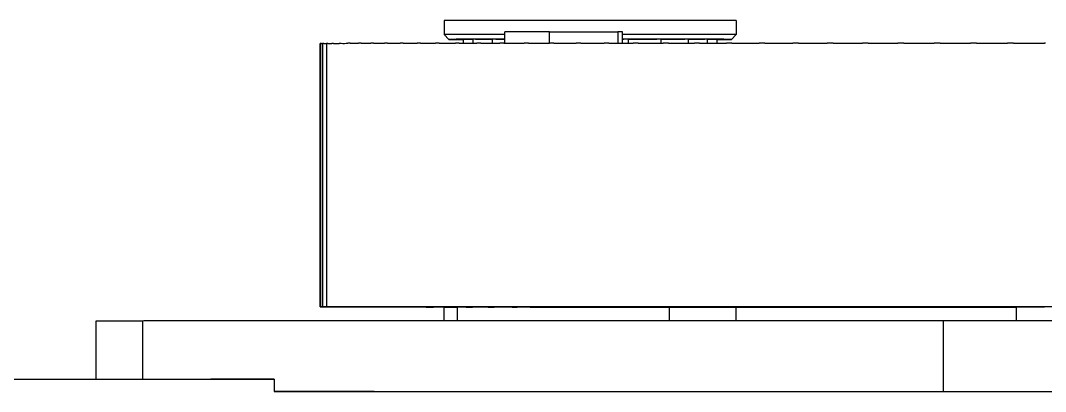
# Model space of a CAD drawing. Header units: inches. Extents: x 19 to 24202, y 17 to 31220.
# Drawn here: x 22832.9 to 23050.5, y 2905.1 to 2984 of the extents above; entities that cross this region are included whole.
import ezdxf

# ---------------------------------------------------------------- set-up
doc = ezdxf.new("R2010")
doc.units = ezdxf.units.IN
doc.header["$MEASUREMENT"] = 0

msp = doc.modelspace()

# ---------------------------------------------------------------- linework, layer by layer
at = {"color": 253}
for p, q in [((22922.865, 2983.954), (22922.865, 2980.954)), ((22984.865, 2983.954), (22984.865, 2980.954)), ((22923.865, 2979.954), (22922.865, 2980.954)), ((22926.885, 2979.955), (22926.885, 2979.116)), ((22928.96, 2979.956), (22928.96, 2979.116)), ((22933.036, 2979.957), (22933.036, 2979.117)), ((22935.705, 2979.118), (22935.705, 2981.567)), ((22945.225, 2979.12), (22945.225, 2981.569)), ((22945.225, 2981.569), (22959.735, 2981.568)), ((22959.735, 2981.568), (22959.735, 2979.122)), ((22960.705, 2979.122), (22960.705, 2981.567)), ((22961.994, 2979.122), (22961.994, 2979.959)), ((22968.947, 2979.123), (22968.947, 2979.958)), ((22974.695, 2979.124), (22974.695, 2979.957)), ((22978.771, 2979.125), (22978.771, 2979.956)), ((22980.846, 2979.125), (22980.846, 2979.955)), ((22983.865, 2979.954), (22984.865, 2980.954)), ((22896.512, 2923.098), (22896.512, 2979.098)), ((22896.593, 2979.099), (22896.593, 2923.099)), ((22897.031, 2979.101), (22897.031, 2923.101)), ((22897.836, 2979.102), (22897.836, 2923.102)), ((22896.768, 2923.097), (22896.768, 2923.098)), ((22897.39, 2923.095), (22897.39, 2923.096)), ((22898.378, 2923.094), (22898.378, 2923.095)), ((22899.729, 2923.092), (22899.729, 2923.093)), ((22901.441, 2923.091), (22901.441, 2923.092)), ((22903.51, 2923.089), (22903.51, 2923.091)), ((22905.931, 2923.088), (22905.931, 2923.089)), ((22908.699, 2923.087), (22908.699, 2923.088)), ((22911.809, 2923.085), (22911.809, 2923.086)), ((22915.254, 2923.084), (22915.254, 2923.085)), ((22919.026, 2923.083), (22919.026, 2923.084)), ((22922.994, 2923.083), (22922.865, 2922.954)), ((22922.865, 2920.135), (22922.865, 2922.954)), ((22923.117, 2923.081), (22923.117, 2923.082)), ((22925.705, 2920.135), (22925.705, 2923.081)), ((22927.519, 2923.08), (22927.519, 2923.081)), ((22932.222, 2923.079), (22932.222, 2923.08)), ((22937.216, 2923.078), (22937.216, 2923.079)), ((22942.491, 2923.077), (22942.491, 2923.078)), ((22948.035, 2923.076), (22948.035, 2923.077)), ((22953.836, 2923.075), (22953.836, 2923.076)), ((22959.883, 2923.074), (22959.883, 2923.075)), ((22966.161, 2923.073), (22966.161, 2923.074)), ((22970.705, 2920.145), (22970.705, 2923.073)), ((22972.659, 2923.072), (22972.659, 2923.073)), ((22979.361, 2923.071), (22979.361, 2923.072)), ((22984.748, 2923.071), (22984.865, 2922.954)), ((22984.865, 2920.148), (22984.865, 2922.954)), ((22986.254, 2923.071), (22986.254, 2923.071)), ((22993.323, 2923.07), (22993.323, 2923.07)), ((23000.552, 2923.069), (23000.552, 2923.07)), ((23007.927, 2923.069), (23007.927, 2923.069)), ((23015.432, 2923.068), (23015.432, 2923.069)), ((23023.05, 2923.068), (23023.05, 2923.068)), ((23030.765, 2923.067), (23030.765, 2923.068)), ((23038.561, 2923.067), (23038.561, 2923.067)), ((23044.365, 2920.158), (23044.365, 2923.126)), ((22848.865, 2920.066), (22848.865, 2907.685)), ((22858.865, 2920.066), (22848.865, 2920.066)), ((22858.865, 2907.685), (22858.865, 2920.107)), ((23028.865, 2920.158), (22907.996, 2920.131)), ((23158.865, 2920.158), (23028.865, 2920.158)), ((23028.865, 2905.158), (23028.865, 2920.158)), ((22886.73, 2907.685), (19045.058, 2907.685)), ((22873.307, 2907.685), (22873.307, 2907.721)), ((22873.307, 2907.721), (22886.73, 2907.721)), ((22886.73, 2907.726), (22886.73, 2905.126)), ((22886.73, 2905.126), (23238.865, 2905.126)), ((22907.996, 2905.131), (23028.865, 2905.158)), ((23028.865, 2905.158), (23158.865, 2905.158))]:
    msp.add_line(p, q, dxfattribs=at)
for centre, major_axis, start_param, end_param in [((22953.865, 2983.954), (31, 0), 6.283185, 9.4247777), ((22953.865, 2979.954), (-30, 0), 5.362594, 6.7357041), ((22953.865, 2980.954), (-31, 0), 5.3382831, 6.283369), ((22927.085, 2979.955), (-0.2, 0), 6.1527214, 6.2831853), ((22953.865, 2979.954), (-27.21, 0), 6.1280499, 6.1527214), ((22927.18, 2979.955), (-0.2, 0), 4.5484285, 6.1280499), ((22927.757, 2979.956), (3.34, 0), 4.5484285, 5.0805623), ((22929.16, 2979.956), (-0.2, 0), 5.867122, 6.2831853), ((22953.865, 2979.954), (27.21, 0), 2.700863, 2.7255345), ((22929.436, 2979.956), (-0.2, 0), 4.2628281, 5.8424475), ((22930.975, 2979.957), (3.34, 0), 4.2628281, 5.3774261), ((22933.236, 2979.957), (-0.2, 0), 5.5815227, 6.2831853), ((22953.865, 2979.954), (27.21, 0), 2.4152621, 2.4399336), ((22933.672, 2979.958), (-0.2, 0), 3.9772271, 5.5568482), ((22936.047, 2979.958), (3.34, 0), 3.9772271, 4.6098948), ((22948.205, 2981.567), (-12.5, 0), 4.9530618, 6.2831848), ((22948.205, 2981.567), (12.5, 0), 0, 0.3965029), ((22953.865, 2980.954), (31, 0), 6.2830016, 7.6315219), ((22953.865, 2979.954), (30, 0), 5.8306665, 7.6239752), ((22957.738, 2979.959), (3.34, 0), 5.8061521, 6.0187467), ((22961.155, 2979.959), (-0.2, 0), 4.4391254, 6.0187468), ((22953.865, 2979.954), (27.21, 0), 1.2728613, 1.2975327), ((22961.794, 2979.959), (0.2, 0), 6.2831547, 7.55603), ((22965.169, 2979.959), (-3.34, 0), 0.3158859, 2.5915548), ((22968.187, 2979.958), (-0.2, 0), 4.1535243, 5.7331443), ((22953.865, 2979.954), (27.21, 0), 0.9872619, 1.0119334), ((22968.747, 2979.958), (0.2, 0), 0.0000365, 0.9872858), ((22971.684, 2979.958), (3.34, 0), 3.7519802, 5.4475446), ((22974.058, 2979.958), (-0.2, 0), 3.8679233, 5.447545), ((22953.865, 2979.954), (27.21, 0), 0.7016626, 0.726334), ((22974.495, 2979.957), (0.2, 0), 0.0000602, 0.7017103), ((22976.756, 2979.957), (3.34, 0), 4.0473478, 5.161947), ((22978.294, 2979.956), (-0.2, 0), 3.5823223, 5.1619457), ((22953.865, 2979.954), (27.21, 0), 0.4160633, 0.4407347), ((22978.571, 2979.956), (0.2, 0), 6.2831501, 6.6992163), ((22979.973, 2979.956), (3.34, 0), 4.3442157, 4.8763494), ((22980.551, 2979.955), (0.2, 0), 0.1551354, 1.7347568), ((22953.865, 2979.954), (27.21, 0), 0.1304639, 0.1551354), ((22896.712, 2979.098), (-0.2, 0), 5.3489786, 6.2831853), ((22896.793, 2979.099), (-0.2, 0), 6.2511856, 6.2831853), ((23068.865, 2979.098), (-172.36, 0), 6.2460214, 6.2511856), ((22896.824, 2979.1), (-0.2, 0), 4.7214904, 6.2460214), ((22896.792, 2979.1), (3.34, 0), 4.7214904, 4.784148), ((22897.231, 2979.101), (-0.2, 0), 6.2049857, 6.2831853), ((23068.865, 2979.098), (-172.36, 0), 6.1998215, 6.2049857), ((22897.303, 2979.101), (-0.2, 0), 4.6752905, 6.1998215), ((22897.434, 2979.102), (3.34, 0), 4.6752906, 4.8328071), ((22898.036, 2979.102), (-0.2, 0), 6.1587858, 6.2831853), ((23068.865, 2979.098), (-172.36, 0), 6.1536216, 6.1587858), ((22898.148, 2979.102), (-0.2, 0), 4.6290907, 6.1536216), ((22898.443, 2979.103), (3.34, 0), 4.6290907, 4.881365), ((22899.205, 2979.104), (-0.2, 0), 6.1125859, 6.2831853), ((23068.865, 2979.098), (-172.36, 0), 6.1074217, 6.1125859), ((22899.358, 2979.104), (-0.2, 0), 4.5828908, 6.1074217), ((22899.815, 2979.105), (3.34, 0), 4.5828908, 4.9298305), ((22900.735, 2979.105), (-0.2, 0), 6.066386, 6.2831853), ((23068.865, 2979.098), (-172.36, 0), 6.0612218, 6.066386), ((22900.929, 2979.105), (-0.2, 0), 4.5366909, 6.0612218), ((22901.548, 2979.106), (3.34, 0), 4.5366909, 4.9782115), ((22902.625, 2979.107), (-0.2, 0), 6.0201861, 6.2831853), ((23068.865, 2979.098), (-172.36, 0), 6.0150219, 6.0201861), ((22902.858, 2979.107), (-0.2, 0), 4.490491, 6.015022), ((22903.638, 2979.107), (3.34, 0), 4.490491, 5.0265151), ((22904.87, 2979.108), (-0.2, 0), 5.9739862, 6.2831853), ((23068.865, 2979.098), (-172.36, 0), 5.9688221, 5.9739862), ((22905.142, 2979.108), (-0.2, 0), 4.4442911, 5.9688221), ((22906.08, 2979.109), (3.34, 0), 4.4442911, 5.0747477), ((22907.464, 2979.109), (-0.2, 0), 5.9277863, 6.2831853), ((23068.865, 2979.098), (-172.36, 0), 5.9226222, 5.9277863), ((22907.775, 2979.109), (-0.2, 0), 4.3980912, 5.9226222), ((22908.87, 2979.11), (3.34, 0), 4.3980912, 5.1229151), ((22910.403, 2979.111), (-0.2, 0), 5.8815864, 6.2831853), ((23068.865, 2979.098), (172.36, 0), 2.7348348, 2.7399989), ((22910.752, 2979.111), (-0.2, 0), 4.3518913, 5.8764223), ((22912.001, 2979.111), (3.34, 0), 4.3518913, 5.1710226), ((22913.68, 2979.112), (-0.2, 0), 5.8353865, 6.2831853), ((23068.865, 2979.098), (172.36, 0), 2.6886347, 2.6937989), ((22914.067, 2979.112), (-0.2, 0), 4.3056905, 5.8302194), ((22915.467, 2979.113), (3.34, 0), 4.3056905, 5.2190738), ((22917.288, 2979.113), (-0.2, 0), 5.7891866, 6.2831853), ((23068.865, 2979.098), (172.36, 0), 2.6424346, 2.6475987), ((22917.712, 2979.113), (-0.2, 0), 4.2594904, 5.7840195), ((22919.261, 2979.114), (3.34, 0), 4.2594903, 5.2670753), ((22921.22, 2979.115), (-0.2, 0), 5.7429867, 6.2831853), ((23068.865, 2979.098), (172.36, 0), 2.5962344, 2.6013986), ((22921.679, 2979.115), (-0.2, 0), 4.2132902, 5.7378197), ((22923.373, 2979.115), (3.34, 0), 4.2132902, 5.3150302), ((22925.467, 2979.116), (-0.2, 0), 5.6967869, 6.2831853), ((23068.865, 2979.098), (172.36, 0), 2.5500343, 2.5551984), ((22925.96, 2979.116), (-0.2, 0), 4.1670901, 5.6916198), ((22927.796, 2979.117), (3.34, 0), 4.1670901, 5.3629421), ((22930.019, 2979.117), (-0.2, 0), 5.650587, 6.2831853), ((23068.865, 2979.098), (172.36, 0), 2.5038341, 2.5089983), ((22930.547, 2979.117), (-0.2, 0), 4.1208899, 5.6454199), ((22932.521, 2979.118), (3.34, 0), 4.1208899, 5.4108145), ((22934.868, 2979.118), (-0.2, 0), 5.6043871, 6.2831853), ((23068.865, 2979.098), (172.36, 0), 2.457634, 2.4627981), ((22935.428, 2979.118), (-0.2, 0), 4.0746898, 5.59922), ((22937.536, 2979.119), (3.34, 0), 4.0746898, 5.4586506), ((22940.003, 2979.119), (-0.2, 0), 5.5581872, 6.2831853), ((23068.865, 2979.098), (172.36, 0), 2.4114338, 2.416598), ((22940.595, 2979.119), (-0.2, 0), 4.0284896, 5.5530201), ((22942.831, 2979.12), (3.34, 0), 4.0284896, 5.5064535), ((22945.413, 2979.12), (-0.2, 0), 5.5119873, 6.2831853), ((23068.865, 2979.098), (172.36, 0), 2.3652336, 2.3703978), ((22946.035, 2979.12), (-0.2, 0), 3.9822895, 5.5068202), ((22948.396, 2979.121), (3.34, 0), 3.9822894, 5.5542258), ((22951.087, 2979.121), (-0.2, 0), 5.4657874, 6.2831853), ((23068.865, 2979.098), (172.36, 0), 2.3190334, 2.3241976), ((22951.737, 2979.122), (-0.2, 0), 3.9360893, 5.4606203), ((22954.217, 2979.122), (3.34, 0), 3.9360893, 5.6019701), ((22957.012, 2979.122), (-0.2, 0), 5.4195875, 6.2831853), ((23068.865, 2979.098), (172.36, 0), 2.2728333, 2.2779974), ((22957.689, 2979.122), (-0.2, 0), 3.8898891, 5.4144204), ((22960.283, 2979.123), (3.34, 0), 3.8898891, 5.649689), ((22963.175, 2979.123), (-0.2, 0), 5.3733876, 6.2831853), ((23068.865, 2979.098), (172.36, 0), 2.2266331, 2.2317973), ((22963.879, 2979.123), (-0.2, 0), 3.8436889, 5.3682205), ((22966.581, 2979.124), (3.34, 0), 3.8436889, 5.6973846), ((22969.564, 2979.124), (-0.2, 0), 5.3271877, 6.2831853), ((23068.865, 2979.098), (172.36, 0), 2.1804329, 2.1855971), ((22970.292, 2979.124), (-0.2, 0), 3.7974888, 5.3220206), ((22973.097, 2979.125), (3.34, 0), 3.7974888, 5.7450592), ((22976.165, 2979.125), (-0.2, 0), 5.2809878, 6.2831853), ((23068.865, 2979.098), (172.36, 0), 2.1342328, 2.139397), ((22976.916, 2979.125), (-0.2, 0), 3.7512886, 5.2758207), ((22979.818, 2979.125), (3.34, 0), 3.7512886, 5.7927149), ((22982.964, 2979.126), (-0.2, 0), 5.2347879, 6.2831853), ((23068.865, 2979.098), (172.36, 0), 2.0880326, 2.0931968), ((22983.736, 2979.126), (-0.2, 0), 3.7050884, 5.2296208), ((22986.729, 2979.126), (3.34, 0), 3.7050884, 5.8403535), ((22989.946, 2979.126), (-0.2, 0), 5.188588, 6.2831853), ((23068.865, 2979.098), (172.36, 0), 2.0418325, 2.0469967), ((22990.738, 2979.127), (-0.2, 0), 3.6588883, 5.1834209), ((22993.814, 2979.127), (3.34, 0), 3.6588883, 5.8879771), ((22997.097, 2979.127), (-0.2, 0), 5.1423881, 6.2831853), ((23068.865, 2979.098), (172.36, 0), 1.9956324, 2.0007966), ((22997.906, 2979.127), (-0.2, 0), 3.6126882, 5.1372211), ((23001.06, 2979.127), (3.34, 0), 3.6126882, 5.9355874), ((23004.401, 2979.128), (-0.2, 0), 5.0961883, 6.2831853), ((23068.865, 2979.098), (172.36, 0), 1.9494315, 1.9545956), ((23005.226, 2979.128), (-0.2, 0), 3.5664881, 5.0910211), ((23008.451, 2979.128), (3.34, 0), 3.5664881, 5.9831861), ((23011.842, 2979.128), (-0.2, 0), 5.0499884, 6.2831853), ((23068.865, 2979.098), (172.36, 0), 1.9032316, 1.9083957), ((23012.682, 2979.128), (0.2, 0), 0.3787006, 1.9032316), ((23015.971, 2979.128), (-3.34, 0), 0.3787006, 2.8891878), ((23019.405, 2979.129), (-0.2, 0), 5.0037885, 6.2831853), ((23068.865, 2979.098), (172.36, 0), 1.8570317, 1.8621958), ((23020.257, 2979.129), (0.2, 0), 0.3325007, 1.8570317), ((23023.603, 2979.129), (-3.34, 0), 0.3325007, 2.9367686), ((23027.073, 2979.129), (-0.2, 0), 4.9575886, 6.2831853), ((23068.865, 2979.098), (172.36, 0), 1.8108318, 1.8159959), ((23027.936, 2979.129), (0.2, 0), 0.2863008, 1.8108318), ((23031.332, 2979.129), (-3.34, 0), 0.2863008, 2.9843427), ((23034.831, 2979.129), (-0.2, 0), 4.9113887, 6.2831853), ((23068.865, 2979.098), (172.36, 0), 1.7646319, 1.769796), ((23035.703, 2979.129), (0.2, 0), 0.2401009, 1.7646319), ((23039.142, 2979.13), (-3.34, 0), 0.2401009, 3.0319118), ((23042.662, 2979.13), (-0.2, 0), 4.8651888, 6.2831853), ((23068.865, 2979.098), (172.36, 0), 1.718432, 1.7235961), ((23043.541, 2979.13), (0.2, 0), 0.193901, 1.718432), ((23047.014, 2979.13), (-3.34, 0), 0.193901, 3.0794774), ((23050.548, 2979.13), (-0.2, 0), 4.8189889, 6.2831853), ((22896.712, 2923.098), (-0.2, 0), 4.7676903, 6.2922213), ((23068.865, 2923.098), (-172.36, 0), 0.009036, 0.0142001), ((22896.723, 2923.098), (-0.2, 0), 0.0142001, 1.5387311), ((23068.865, 2923.098), (-172.36, 0), 6.2460214, 6.2511856), ((22896.793, 2923.099), (-0.2, 0), 0.0319997, 1.4925312), ((22896.824, 2923.1), (-0.2, 0), 4.7214904, 6.2460214), ((22896.517, 2923.099), (3.34, 0), 4.7676903, 7.7757165), ((22896.609, 2923.097), (3.34, 0), 4.8138902, 7.8219164), ((22896.968, 2923.097), (-0.2, 0), 4.8138902, 6.3384212), ((23068.865, 2923.098), (-172.36, 0), 0.0552359, 0.0604), ((22897.019, 2923.096), (-0.2, 0), 0.0604, 1.584931), ((22896.792, 2923.1), (3.34, 0), 4.7214904, 7.7295166), ((22897.069, 2923.096), (3.34, 0), 4.8600901, 7.8681163), ((22897.231, 2923.101), (-0.2, 0), 0.0781988, 1.4463313), ((23068.865, 2923.098), (-172.36, 0), 6.1998215, 6.2049857), ((22897.303, 2923.101), (-0.2, 0), 4.6752906, 6.1998215), ((22897.434, 2923.102), (3.34, 0), 4.6752906, 7.6833167), ((22897.59, 2923.095), (-0.2, 0), 4.8600901, 6.3846211), ((23068.865, 2923.098), (-172.36, 0), 0.1014358, 0.1065999), ((22897.683, 2923.095), (-0.2, 0), 0.1065999, 1.6311309), ((22897.896, 2923.094), (3.34, 0), 4.90629, 7.9143162), ((22898.036, 2923.102), (-0.2, 0), 0.124399, 1.4001314), ((23068.865, 2923.098), (-172.36, 0), 6.1536216, 6.1587858), ((22898.148, 2923.102), (-0.2, 0), 4.6290907, 6.1536216), ((22898.443, 2923.103), (3.34, 0), 4.6290907, 7.6371168), ((22898.578, 2923.094), (-0.2, 0), 4.90629, 6.430821), ((23068.865, 2923.098), (-172.36, 0), 0.1476357, 0.1527998), ((22898.711, 2923.094), (-0.2, 0), 0.1527998, 1.6773308), ((22899.088, 2923.093), (3.34, 0), 4.9524899, 7.9605161), ((22899.205, 2923.104), (-0.2, 0), 0.1705994, 1.3539315), ((23068.865, 2923.098), (-172.36, 0), 6.1074217, 6.1125859), ((22899.358, 2923.104), (-0.2, 0), 4.5828908, 6.1074217), ((22899.815, 2923.105), (3.34, 0), 4.5828908, 7.590917), ((22899.929, 2923.092), (-0.2, 0), 4.9524899, 6.4770209), ((23068.865, 2923.098), (-172.36, 0), 0.1938356, 0.1989997), ((22900.103, 2923.092), (-0.2, 0), 0.1989997, 1.7235307), ((22900.641, 2923.091), (3.34, 0), 4.9986898, 8.006716), ((22900.735, 2923.105), (-0.2, 0), 0.2167993, 1.3077316), ((23068.865, 2923.098), (-172.36, 0), 6.0612218, 6.066386), ((22900.929, 2923.105), (-0.2, 0), 4.5366909, 6.0612218), ((22901.548, 2923.106), (3.34, 0), 4.5366909, 7.5447171), ((22901.641, 2923.091), (-0.2, 0), 4.9986898, 6.5232207), ((23068.865, 2923.098), (-172.36, 0), 0.2400354, 0.2451996), ((22901.855, 2923.091), (-0.2, 0), 0.2451996, 1.7697306), ((22902.554, 2923.09), (3.34, 0), 5.0448897, 8.0529159), ((22902.625, 2923.107), (-0.2, 0), 0.2629992, 1.2615318), ((23068.865, 2923.098), (-172.36, 0), 6.0150219, 6.0201861), ((22902.858, 2923.107), (-0.2, 0), 4.490491, 6.015022), ((22903.638, 2923.107), (3.34, 0), 4.490491, 7.4985172), ((22903.71, 2923.089), (-0.2, 0), 5.0448897, 6.5694207), ((23068.865, 2923.098), (-172.36, 0), 0.2862353, 0.2913995), ((22903.963, 2923.089), (-0.2, 0), 0.2913995, 1.8159305), ((22904.822, 2923.089), (3.34, 0), 5.0910896, 8.0991158), ((22904.87, 2923.108), (-0.2, 0), 5.9739862, 7.4985172), ((23068.865, 2923.098), (-172.36, 0), 5.9688221, 5.9739862), ((22905.142, 2923.108), (-0.2, 0), 4.4442911, 5.9688221), ((22906.08, 2923.109), (3.34, 0), 4.4442911, 7.4523173), ((22906.131, 2923.088), (-0.2, 0), 5.0910896, 6.6156205), ((23068.865, 2923.098), (-172.36, 0), 0.3324352, 0.3375994), ((22906.423, 2923.088), (-0.2, 0), 0.3375994, 1.8621304), ((22907.44, 2923.087), (3.34, 0), 5.1372895, 8.1453157), ((22907.464, 2923.109), (-0.2, 0), 5.9277863, 7.4523173), ((23068.865, 2923.098), (-172.36, 0), 5.9226222, 5.9277863), ((22907.775, 2923.109), (-0.2, 0), 4.3980912, 5.9226222), ((22908.87, 2923.11), (3.34, 0), 4.3980912, 7.4061174), ((22908.899, 2923.087), (-0.2, 0), 5.1372895, 6.6618204), ((23068.865, 2923.098), (-172.36, 0), 0.3786351, 0.3837993), ((22909.23, 2923.086), (-0.2, 0), 0.3837993, 1.9083303), ((22910.402, 2923.086), (3.34, 0), 5.1834894, 8.1915156), ((22910.403, 2923.111), (-0.2, 0), 5.8815864, 7.4061174), ((23068.865, 2923.098), (172.36, 0), 2.7348348, 2.7399989), ((22910.752, 2923.111), (0.2, 0), 1.2103016, 2.7348348), ((22912.001, 2923.111), (3.34, 0), 4.3518913, 7.3599175), ((23068.865, 2923.098), (-152, 0), 1.7326868, 7.6920912), ((22912.009, 2923.085), (-0.2, 0), 5.1834894, 6.7080203), ((23068.865, 2923.098), (-172.36, 0), 0.424835, 0.4299992), ((22912.378, 2923.085), (-0.2, 0), 0.4299992, 1.9545301), ((22913.703, 2923.085), (3.34, 0), 5.2296893, 8.2377154), ((22913.68, 2923.112), (-0.2, 0), 5.8353865, 7.3599175), ((23068.865, 2923.098), (172.36, 0), 2.6886347, 2.6937989), ((22914.067, 2923.112), (0.2, 0), 1.1641017, 2.6886347), ((22915.467, 2923.113), (3.34, 0), 4.3056914, 7.3137176), ((22915.454, 2923.084), (-0.2, 0), 5.2296892, 6.7542202), ((23068.865, 2923.098), (-172.36, 0), 0.4710349, 0.4761991), ((22915.859, 2923.084), (-0.2, 0), 0.476202, 2.0007311), ((22917.335, 2923.083), (3.34, 0), 5.2758906, 8.2839164), ((22917.288, 2923.113), (-0.2, 0), 5.7891866, 7.3137176), ((23068.865, 2923.098), (172.36, 0), 2.6424346, 2.6475987), ((22917.712, 2923.113), (0.2, 0), 1.1179018, 2.6424346), ((22919.261, 2923.114), (3.34, 0), 4.2594915, 7.2675177), ((22919.226, 2923.083), (-0.2, 0), 5.2758891, 6.8004201), ((23068.865, 2923.098), (-172.36, 0), 0.5172348, 0.522399), ((22919.667, 2923.083), (-0.2, 0), 0.5224019, 2.0469312), ((22921.29, 2923.082), (3.34, 0), 5.3220907, 8.3301165), ((22921.22, 2923.115), (-0.2, 0), 5.7429867, 7.2675177), ((23068.865, 2923.098), (172.36, 0), 2.5962344, 2.6013986), ((22921.679, 2923.115), (0.2, 0), 1.0717019, 2.5962344), ((22923.373, 2923.115), (3.34, 0), 4.2132916, 7.2213178), ((22953.865, 2922.954), (-31, 0), 5.8518369, 6.2830016), ((22923.317, 2923.081), (-0.2, 0), 5.322089, 6.84662), ((23068.865, 2923.098), (-172.36, 0), 0.5634347, 0.5685988), ((22923.794, 2923.081), (-0.2, 0), 0.5686018, 2.0931313), ((22925.56, 2923.081), (3.34, 0), 5.3682908, 8.3763166), ((22925.467, 2923.116), (-0.2, 0), 5.6967869, 7.2213178), ((23068.865, 2923.098), (172.36, 0), 2.5500343, 2.5551984), ((22925.96, 2923.116), (0.2, 0), 1.025502, 2.5500343), ((22927.796, 2923.117), (3.34, 0), 4.1670917, 7.1751179), ((22927.719, 2923.08), (-0.2, 0), 5.3682889, 6.8928199), ((23068.865, 2923.098), (-172.36, 0), 0.6096346, 0.6147987), ((22928.23, 2923.08), (-0.2, 0), 0.6148017, 2.1393315), ((22930.136, 2923.08), (3.34, 0), 5.414491, 8.4225168), ((22930.019, 2923.117), (-0.2, 0), 5.650587, 7.1751179), ((23068.865, 2923.098), (172.36, 0), 2.5038341, 2.5089983), ((22930.547, 2923.117), (0.2, 0), 0.9793021, 2.5038341), ((22932.521, 2923.118), (3.34, 0), 4.1208918, 7.128918), ((22932.422, 2923.079), (-0.2, 0), 5.4144888, 6.9390198), ((23068.865, 2923.098), (-172.36, 0), 0.6558345, 0.6609986), ((22932.966, 2923.079), (-0.2, 0), 0.6610016, 2.1855316), ((22935.007, 2923.078), (3.34, 0), 5.4606911, 8.4687169), ((22934.868, 2923.118), (-0.2, 0), 5.6043871, 7.128918), ((23068.865, 2923.098), (172.36, 0), 2.457634, 2.4627981), ((22935.428, 2923.118), (0.2, 0), 0.9331022, 2.457634), ((22937.536, 2923.119), (3.34, 0), 4.074692, 7.0827181), ((22937.416, 2923.078), (-0.2, 0), 5.460745, 6.2832623), ((23068.865, 2923.098), (-172.36, 0), 0.7020344, 0.7071985), ((22937.992, 2923.078), (-0.2, 0), 0.7072014, 2.2317318), ((22940.165, 2923.077), (3.34, 0), 5.5068913, 8.5149171), ((22940.003, 2923.119), (-0.2, 0), 5.5581872, 7.0827181), ((23068.865, 2923.098), (172.36, 0), 2.4114338, 2.416598), ((22940.595, 2923.119), (0.2, 0), 0.8869023, 2.4114338), ((22942.831, 2923.12), (3.34, 0), 4.0284921, 7.0365183), ((22942.691, 2923.077), (-0.2, 0), 5.5068886, 7.0314196), ((23068.865, 2923.098), (-172.36, 0), 0.7482343, 0.7533984), ((22943.297, 2923.077), (-0.2, 0), 0.7534013, 2.277932), ((22945.597, 2923.076), (3.34, 0), 5.5530915, 8.5611173), ((22945.413, 2923.12), (-0.2, 0), 5.5119873, 7.0365182), ((23068.865, 2923.098), (172.36, 0), 2.3652336, 2.3703978), ((22946.035, 2923.12), (0.2, 0), 0.8407024, 2.3652336), ((22948.396, 2923.121), (3.34, 0), 3.9822922, 6.9903184), ((22948.235, 2923.076), (-0.2, 0), 5.5530885, 7.0776195), ((23068.865, 2923.098), (-172.36, 0), 0.7944342, 0.7995983), ((22948.871, 2923.076), (-0.2, 0), 0.7996012, 2.3241322), ((22951.292, 2923.075), (3.34, 0), 5.5992917, 8.6073174), ((22951.087, 2923.121), (-0.2, 0), 5.4658344, 6.2832494), ((23068.865, 2923.098), (172.36, 0), 2.3190334, 2.3241976), ((22951.737, 2923.122), (0.2, 0), 0.7945025, 2.3190334), ((22954.217, 2923.122), (3.34, 0), 3.9360923, 6.9441185), ((22954.036, 2923.075), (-0.2, 0), 5.5992884, 7.1238194), ((23068.865, 2923.098), (-172.36, 0), 0.840634, 0.8457982), ((22954.7, 2923.075), (-0.2, 0), 0.8458011, 2.3703323), ((22957.238, 2923.074), (3.34, 0), 5.6454918, 8.6535176), ((22957.012, 2923.122), (-0.2, 0), 5.4195875, 6.9441185), ((23068.865, 2923.098), (172.36, 0), 2.2728333, 2.2779974), ((22957.689, 2923.122), (0.2, 0), 0.7483027, 2.2728333), ((22960.283, 2923.123), (3.34, 0), 3.8898924, 6.8979186), ((22960.083, 2923.074), (-0.2, 0), 5.6454883, 7.1700192), ((23068.865, 2923.098), (-172.36, 0), 0.8868339, 0.8919981), ((22960.773, 2923.074), (-0.2, 0), 0.892001, 2.4165325), ((22963.423, 2923.073), (3.34, 0), 5.691692, 8.6997178), ((22963.175, 2923.123), (-0.2, 0), 5.3733876, 6.8979186), ((23068.865, 2923.098), (172.36, 0), 2.2266331, 2.2317973), ((22963.879, 2923.123), (0.2, 0), 0.7021028, 2.2266331), ((22966.581, 2923.124), (3.34, 0), 3.8436925, 6.8517187), ((22966.361, 2923.073), (-0.2, 0), 5.6916882, 7.2162191), ((23068.865, 2923.098), (-172.36, 0), 0.9330338, 0.938198), ((22967.077, 2923.073), (-0.2, 0), 0.9382009, 2.4627327), ((22969.832, 2923.072), (3.34, 0), 5.7378922, 8.745918), ((22969.564, 2923.124), (-0.2, 0), 5.3271877, 6.8517187), ((23068.865, 2923.098), (172.36, 0), 2.1804329, 2.1855971), ((22970.292, 2923.124), (0.2, 0), 0.6559029, 2.1804329), ((22973.097, 2923.125), (3.34, 0), 3.7974926, 6.8055188), ((22953.865, 2922.954), (31, 0), 0, 0.9965406), ((22972.859, 2923.072), (-0.2, 0), 5.7378881, 7.262419), ((23068.865, 2923.098), (-172.36, 0), 0.9792337, 0.9843979), ((22973.598, 2923.072), (-0.2, 0), 0.9844008, 2.5089328), ((22976.453, 2923.072), (3.34, 0), 5.7840923, 8.7921181), ((22976.165, 2923.125), (-0.2, 0), 5.2809878, 6.8055188), ((23068.865, 2923.098), (172.36, 0), 2.1342328, 2.139397), ((22976.916, 2923.125), (0.2, 0), 0.609703, 2.1342328), ((22979.818, 2923.125), (3.34, 0), 3.7512927, 6.7593189), ((22979.561, 2923.071), (-0.2, 0), 5.7840879, 7.3086189), ((23068.865, 2923.098), (-172.36, 0), 1.0254336, 1.0305978), ((22980.322, 2923.071), (-0.2, 0), 1.0306007, 2.555133), ((22983.271, 2923.071), (3.34, 0), 5.8302924, 8.8383183), ((22982.964, 2923.126), (-0.2, 0), 5.2347879, 6.7593189), ((23068.865, 2923.098), (172.36, 0), 2.0880326, 2.0931968), ((22983.736, 2923.126), (0.2, 0), 0.5635031, 2.0880326), ((22986.729, 2923.126), (3.34, 0), 3.7050928, 6.713119), ((22986.454, 2923.071), (-0.2, 0), 5.8302879, 7.3548188), ((23068.865, 2923.098), (-172.36, 0), 1.0716335, 1.0767977), ((22987.236, 2923.07), (-0.2, 0), 1.0768006, 2.6013331), ((22990.271, 2923.07), (3.34, 0), 5.8764926, 8.8845184), ((22989.946, 2923.126), (-0.2, 0), 5.188588, 6.713119), ((23068.865, 2923.098), (172.36, 0), 2.0418325, 2.0469967), ((22990.738, 2923.127), (0.2, 0), 0.5173032, 2.0418325), ((22993.814, 2923.127), (3.34, 0), 3.6588929, 6.6669191), ((22993.523, 2923.07), (-0.2, 0), 5.8764877, 7.4010187), ((23068.865, 2923.098), (-172.36, 0), 1.1178334, 1.1229976), ((22994.323, 2923.07), (-0.2, 0), 1.1230005, 2.6475333), ((22997.44, 2923.07), (3.34, 0), 5.9226927, 8.9307186), ((22997.097, 2923.127), (-0.2, 0), 5.1423881, 6.6669191), ((23068.865, 2923.098), (172.36, 0), 1.9956324, 2.0007966), ((22997.906, 2923.127), (0.2, 0), 0.4711033, 1.9956324), ((23001.06, 2923.127), (3.34, 0), 3.612693, 6.6207192), ((23000.752, 2923.069), (-0.2, 0), 5.9226876, 7.4472186), ((23068.865, 2923.098), (-172.36, 0), 1.1640333, 1.1691974), ((23001.57, 2923.069), (-0.2, 0), 1.1692004, 2.6937334), ((23004.76, 2923.069), (3.34, 0), 5.9688928, 8.9769187), ((23004.401, 2923.128), (-0.2, 0), 5.0961883, 6.6207192), ((23068.865, 2923.098), (172.36, 0), 1.9494315, 1.9545956), ((23005.226, 2923.128), (0.2, 0), 0.4249005, 1.9494315), ((23008.451, 2923.128), (3.34, 0), 3.5664931, 6.5745193), ((23008.127, 2923.069), (-0.2, 0), 5.9688875, 7.4934185), ((23068.865, 2923.098), (-172.36, 0), 1.2102332, 1.2153973), ((23008.96, 2923.069), (-0.2, 0), 1.2154003, 2.7399335), ((23012.218, 2923.068), (3.34, 0), 6.0150929, 9.0231188), ((23011.842, 2923.128), (-0.2, 0), 5.0499884, 6.5745193), ((23068.865, 2923.098), (172.36, 0), 1.9032316, 1.9083957), ((23012.682, 2923.128), (0.2, 0), 0.3787006, 1.9032316), ((23015.971, 2923.128), (3.34, 0), 3.5202932, 6.5283194), ((23015.632, 2923.068), (-0.2, 0), 6.0150874, 7.5396184), ((23068.865, 2923.098), (-172.36, 0), 1.2564331, 1.2615972), ((23016.478, 2923.068), (0.2, 0), 4.4031899, 5.9277209), ((23019.796, 2923.068), (-3.34, 0), 2.9196947, 5.9277208), ((23019.405, 2923.129), (-0.2, 0), 5.0037885, 6.5283194), ((23068.865, 2923.098), (172.36, 0), 1.8570317, 1.8621958), ((23020.257, 2923.129), (0.2, 0), 0.3325007, 1.8570317), ((23023.603, 2923.129), (3.34, 0), 3.4740934, 6.4821195), ((23023.25, 2923.068), (-0.2, 0), 6.0612873, 7.5858183), ((23068.865, 2923.098), (-172.36, 0), 1.302633, 1.3077971), ((23024.108, 2923.068), (0.2, 0), 4.4493898, 5.9739207), ((23027.48, 2923.068), (-3.34, 0), 2.9658945, 5.9739207), ((23027.073, 2923.129), (-0.2, 0), 4.9575886, 6.4821195), ((23068.865, 2923.098), (172.36, 0), 1.8108318, 1.8159959), ((23027.936, 2923.129), (0.2, 0), 0.2863008, 1.8108318), ((23031.332, 2923.129), (3.34, 0), 3.4278935, 6.4359197), ((23030.965, 2923.067), (-0.2, 0), 6.1074872, 7.6320182), ((23068.865, 2923.098), (-172.36, 0), 1.3488329, 1.353997), ((23031.833, 2923.067), (0.2, 0), 4.4955897, 6.0201206), ((23035.251, 2923.067), (-3.34, 0), 3.0120944, 6.0201206), ((23034.831, 2923.129), (-0.2, 0), 4.9113887, 6.4359197), ((23068.865, 2923.098), (172.36, 0), 1.7646319, 1.769796), ((23035.703, 2923.129), (0.2, 0), 0.2401009, 1.7646319), ((23039.142, 2923.13), (3.34, 0), 3.3816936, 6.3897198), ((23038.761, 2923.067), (-0.2, 0), 0.1294977, 1.3950328), ((23068.865, 2923.098), (-172.36, 0), 1.3950328, 1.4001969), ((23039.637, 2923.067), (0.2, 0), 4.5417896, 6.0663205), ((23043.094, 2923.067), (-3.34, 0), 4.3219921, 6.0663205), ((23042.662, 2923.13), (-0.2, 0), 4.8651888, 6.3897198), ((23068.865, 2923.098), (172.36, 0), 1.718432, 1.7235961), ((23043.541, 2923.13), (0.2, 0), 0.193901, 1.718432), ((23047.014, 2923.13), (3.34, 0), 3.3354937, 6.3435199), ((23050.548, 2923.13), (-0.2, 0), 4.8189889, 6.3435199), ((23068.865, 2920.107), (-210, 0), 5.5850536, 6.2831853), ((23068.865, 2907.707), (-210, 0), 5.7621587, 5.9101567), ((23068.865, 2905.107), (210, 0), 2.4434651, 2.6205707)]:
    msp.add_ellipse(centre, major_axis=major_axis, ratio=0.0001837, start_param=start_param, end_param=end_param, dxfattribs=at)

doc.saveas('drawing.dxf')
